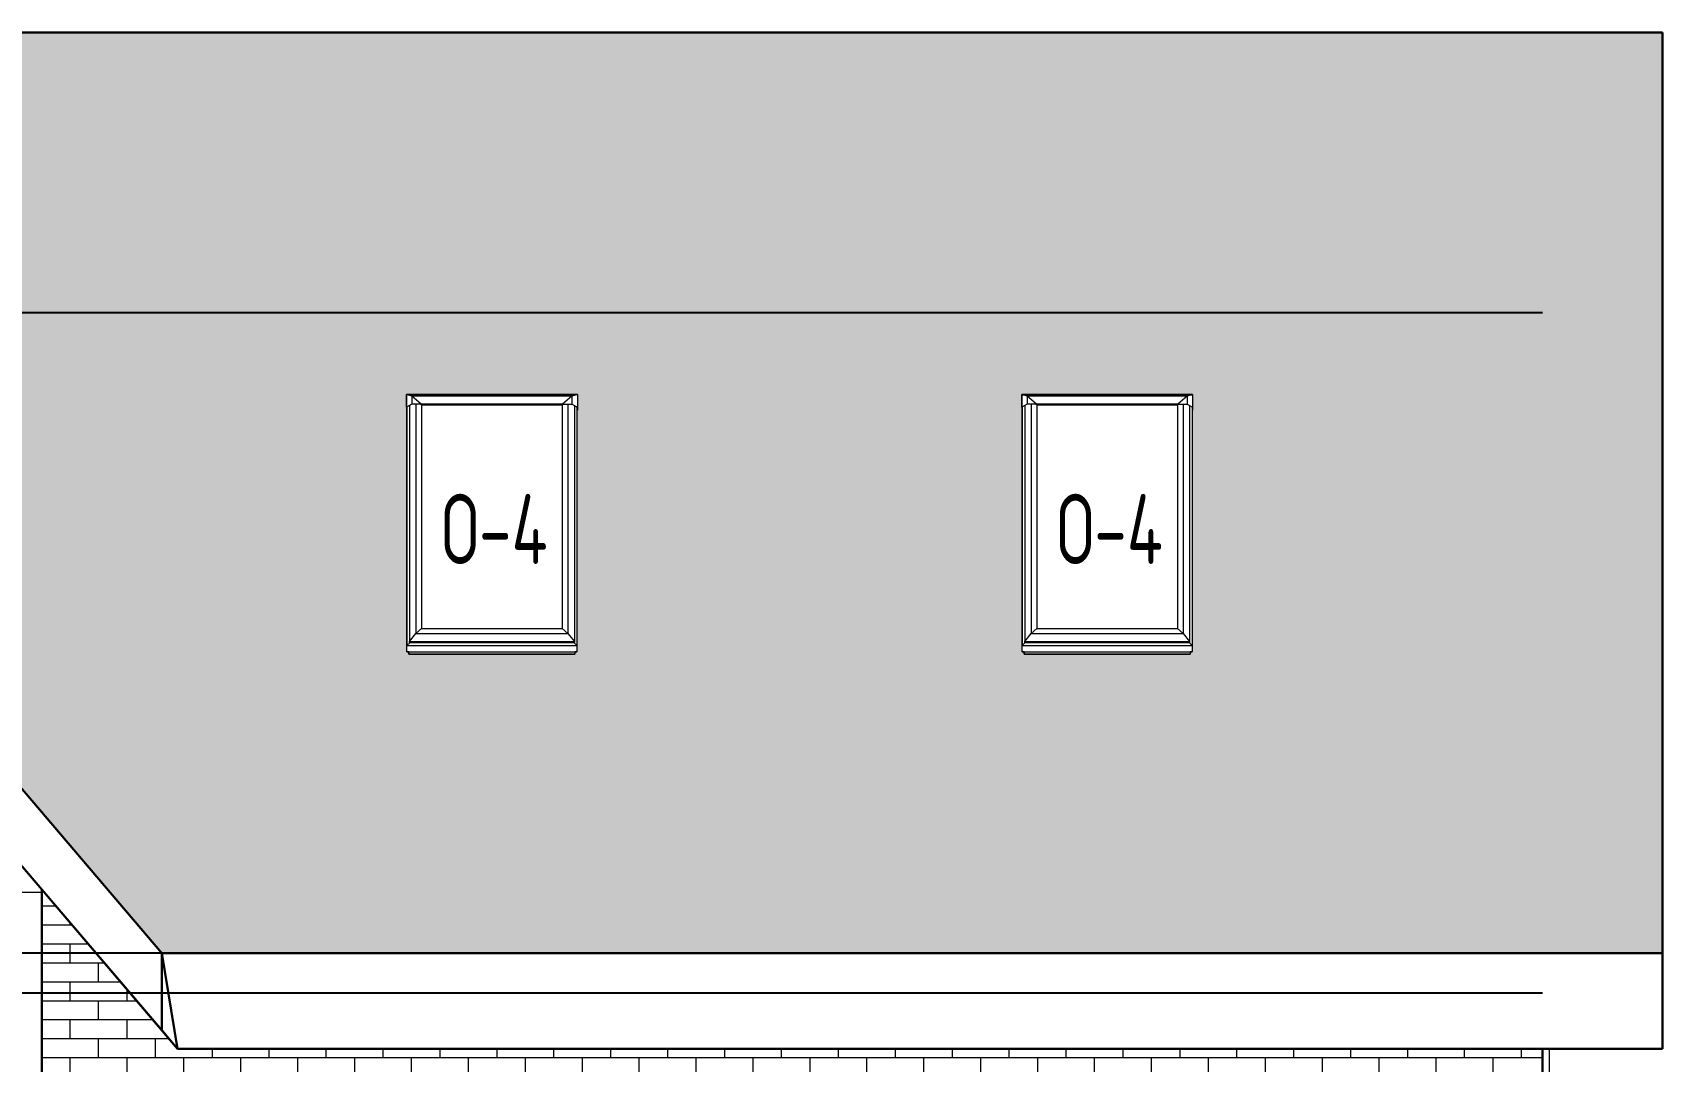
# Model space of a CAD drawing. Header units: millimetres. Extents: x -56498 to 234605, y -296269 to -29969.
# Drawn here: x 175763 to 183909, y -129758 to -124617 of the extents above; entities that cross this region are included whole.
import ezdxf
from ezdxf.enums import TextEntityAlignment as Align

# ---------------------------------------------------------------- set-up
doc = ezdxf.new("R2010")
doc.units = ezdxf.units.MM
doc.header["$LTSCALE"] = 100
for name, color, linetype, lineweight in [('0.3', 7, 'Continuous', 30), ('Примітки 0.09', 200, 'Continuous', 9), ('Тонкі 0.18', 142, 'Continuous', 18), ('Штрихування 0.09', 253, 'Continuous', 9)]:
    doc.layers.add(name, color=color, linetype=linetype, lineweight=lineweight)
doc.layers.add('ViewPorts', color=240, linetype='Continuous', plot=False)
doc.styles.add('SPDS', font='SPDS.shx', dxfattribs={"width": 0.9})

msp = doc.modelspace()

# ---------------------------------------------------------------- hatches: boundary and pattern name
at = {"layer": 'Штрихування 0.09', "ltscale": 0.75}
h = msp.add_hatch(dxfattribs=at)
h.set_pattern_fill('SQSHNGLE', color=256, scale=500, style=0, pattern_type=2)
h.set_pattern_definition([(0, (15, 0), (125, 200), [220, -30]), (0, (15, 15), (125, 200), [220, -30]), (90, (235, 0), (-125, 200), [200, -200]), (90, (265, 0), (-125, 200), [200, -200])])
h.paths.add_polyline_path([(183909.124, -124616.629), (181134.12, -124616.629), (181134.12, -126424.836), (181561.11, -126424.836), (181561.11, -126487.889), (181559.159, -126486.866), (181559.159, -127679.927), (181559.159, -127710.766), (181549.104, -127710.766), (181549.104, -127723.222), (181134.12, -127723.222), (181134.12, -129216.656), (183909.124, -129216.656)])
h.paths.add_polyline_path([(181134.12, -124616.629), (178059.161, -124616.629), (178059.161, -126424.836), (178486.151, -126424.836), (178486.151, -126487.889), (178484.125, -126486.846), (178484.125, -127679.927), (178484.125, -127710.766), (178474.145, -127710.766), (178474.145, -127723.222), (178059.161, -127723.222), (178059.161, -129216.656), (181134.12, -129216.656), (181134.12, -127723.222), (180719.135, -127723.222), (180719.135, -127710.766), (180709.155, -127710.766), (180709.155, -127679.927), (180709.155, -126486.846), (180707.129, -126487.889), (180707.129, -126424.836), (181134.12, -126424.836)])
h.paths.add_polyline_path([(178059.161, -124616.629), (172754.128, -124616.629), (172754.128, -124933.061), (176409.166, -129216.656), (178059.161, -129216.656), (178059.161, -127723.222), (177644.176, -127723.222), (177644.176, -127710.766), (177634.122, -127710.766), (177634.122, -127679.927), (177634.122, -126486.866), (177632.171, -126487.889), (177632.171, -126424.836), (178059.161, -126424.836)])
h = msp.add_hatch(dxfattribs=at)
h.set_pattern_fill('AR-BRSTD', color=256, scale=1.4, style=0)
h.paths.add_polyline_path([(176194.113, -131041.634), (175809.181, -131041.634), (175809.181, -131526.627), (176194.113, -131526.627)], flags=17)
h.paths.add_polyline_path([(176194.113, -131686.603), (175966.531, -131686.603), (176194.113, -131854.172)], flags=17)
h.paths.add_polyline_path([(176194.113, -131566.621), (175899.074, -131566.621), (175899.074, -131646.609), (176194.113, -131646.609)], flags=16)
h.paths.add_polyline_path([(176194.113, -131953.515), (175899.074, -131736.276), (175899.074, -132306.922), (176194.113, -132089.741)], flags=17)
h.paths.add_polyline_path([(176194.113, -132189.07), (175966.531, -132356.595), (176194.113, -132356.595)], flags=17)
h.paths.add_polyline_path([(179741.646, -131686.603), (179494.104, -131686.603), (179494.104, -131868.864)], flags=16)
h.paths.add_polyline_path([(178123.636, -132141.618), (177899.072, -132141.618), (177899.072, -132306.922)], flags=17)
h.paths.add_polyline_path([(178449.602, -132141.618), (178258.575, -132141.618), (177966.529, -132356.595), (178741.647, -132356.595)], flags=17)
h.paths.add_polyline_path([(179449.601, -132141.618), (179258.574, -132141.618), (178966.529, -132356.595), (179741.646, -132356.595)], flags=17)
h.paths.add_polyline_path([(179809.103, -131736.276), (179494.104, -131968.211), (179494.104, -132074.987), (179809.103, -132306.922)], flags=17)
h.paths.add_polyline_path([(183309.139, -129694.333), (176488.103, -129694.333), (176409.166, -129601.814), (175809.181, -128898.649), (175809.181, -128911.636), (175809.181, -129821.593), (175809.181, -129941.65), (175809.181, -131041.634), (176194.113, -131041.634), (176194.113, -129941.65), (177844.071, -129941.65), (179494.104, -129941.65), (179494.104, -131041.634), (180309.066, -131041.634), (180309.066, -129941.65), (181959.091, -129941.65), (181959.091, -131041.634), (183309.139, -131041.634)])
h.paths.add_polyline_path([(183309.139, -131041.634), (181959.091, -131041.634), (181959.091, -132141.618), (180309.066, -132141.618), (180309.066, -131041.634), (179494.104, -131041.634), (179494.104, -131526.627), (179919.106, -131526.627), (179919.106, -131566.621), (179909.126, -131566.621), (179909.126, -132416.598), (179959.126, -132416.598), (179959.126, -132666.595), (175809.181, -132666.595), (175809.181, -133966.634), (176194.113, -133966.634), (176194.113, -133141.618), (177844.146, -133141.618), (179494.104, -133141.618), (179494.104, -133966.634), (180309.141, -133966.634), (180309.141, -133141.618), (181959.173, -133141.618), (181959.173, -133966.634), (183309.139, -133966.634)])
h.paths.add_polyline_path([(183309.139, -133966.634), (181959.173, -133966.634), (181959.173, -134791.651), (180309.141, -134791.651), (180309.141, -133966.634), (179494.104, -133966.634), (179494.104, -134791.576), (179494.104, -134791.651), (176194.113, -134791.651), (176194.113, -133966.634), (175809.181, -133966.634), (175809.181, -135646.592), (183309.139, -135646.592)])
h.paths.add_polyline_path([(179809.103, -131566.621), (179494.104, -131566.621), (179494.104, -131646.609), (179809.103, -131646.609)], flags=16)
h.paths.add_polyline_path([(179741.646, -131686.603), (179494.104, -131686.603), (179494.104, -131868.864)], flags=17)
h.paths.add_polyline_path([(179809.103, -131736.276), (179494.104, -131968.211), (179494.104, -132074.987), (179809.103, -132306.922)], flags=16)
h.paths.add_polyline_path([(179449.601, -132141.618), (179258.574, -132141.618), (178966.529, -132356.595), (179741.646, -132356.595)], flags=17)
h.paths.add_polyline_path([(178899.072, -132141.618), (178899.072, -132306.922), (179123.636, -132141.618)], flags=17)
h.paths.add_polyline_path([(179258.567, -132141.618), (179258.574, -132141.618), (179354.088, -132071.31), (179449.601, -132141.618), (179449.608, -132141.618), (179741.646, -132356.595), (178966.529, -132356.595)], flags=17)
h.paths.add_polyline_path([(179421.545, -132021.637), (179809.103, -131736.276), (179809.103, -132306.922)], flags=17)
h.paths.add_polyline_path([(179494.104, -131868.864), (179494.104, -131686.603), (179741.646, -131686.603)], flags=17)
h.paths.add_polyline_path([(178809.104, -132141.618), (178584.54, -132141.618), (178809.104, -132306.922)], flags=17)

# ---------------------------------------------------------------- linework, layer by layer
for p, q in [((180707.129, -126424.836), (181561.11, -126424.836)), ((181561.11, -126487.889), (181559.159, -126486.846)), ((175809.181, -129821.593), (175809.181, -128911.636)), ((176488.103, -129694.333), (176409.166, -129601.814)), ((183309.139, -129694.333), (176488.103, -129694.333))]:
    msp.add_line(p, q)
at = {"layer": '0.3'}
for p, q in [((172484.128, -124616.629), (176409.166, -129216.656)), ((172484.128, -124616.629), (176409.166, -129216.656)), ((183909.124, -124616.629), (172754.128, -124616.629)), ((183909.124, -124616.629), (172754.128, -124616.629)), ((183909.124, -129216.656), (183909.124, -124616.629)), ((183909.124, -129216.656), (183909.124, -124616.629)), ((176409.166, -129601.814), (172484.128, -125001.786)), ((175809.181, -128898.58), (175809.181, -131526.627)), ((176488.103, -129694.333), (175809.181, -128898.58)), ((176409.166, -129216.656), (183909.124, -129216.656)), ((176409.166, -129216.656), (183909.124, -129216.656)), ((176488.103, -129694.333), (176409.166, -129216.656)), ((176409.166, -129601.814), (176409.166, -129216.656)), ((183909.124, -129216.656), (183909.124, -129694.333)), ((183909.124, -129694.333), (176488.103, -129694.333)), ((183309.139, -136216.577), (183309.139, -129694.333)), ((183309.139, -136216.577), (183309.139, -129694.333))]:
    msp.add_line(p, q, dxfattribs=at)
at = {"layer": 'ViewPorts'}
for p, q in [((183309.139, -126016.592), (161634.184, -126016.592)), ((183309.139, -129216.592), (161634.184, -129216.592)), ((183309.139, -129416.592), (161634.184, -129416.592))]:
    msp.add_line(p, q, dxfattribs=at)
at = {"layer": 'Тонкі 0.18'}
for p, q in [((177632.171, -126487.889), (177632.171, -126424.836)), ((177632.171, -126424.836), (178486.151, -126424.836)), ((177632.171, -126424.836), (177632.171, -126487.889)), ((178486.151, -126424.836), (177632.171, -126424.836)), ((177632.171, -126487.889), (177632.171, -126503.594)), ((177634.122, -127710.766), (177634.122, -126486.846)), ((177634.122, -126486.846), (177634.122, -127679.927)), ((178484.125, -126486.846), (178484.125, -127710.766)), ((178484.125, -126486.846), (178484.125, -127679.927)), ((178486.151, -126424.836), (178486.151, -126487.889)), ((178486.151, -126424.836), (178486.151, -126487.889)), ((178486.151, -126487.889), (178486.151, -126503.594)), ((180707.129, -126487.889), (180707.129, -126424.836)), ((180707.129, -126424.836), (180707.129, -126487.889)), ((181561.11, -126424.836), (180707.129, -126424.836)), ((180707.129, -126487.889), (180707.129, -126503.594)), ((180709.155, -127710.766), (180709.155, -126486.846)), ((180709.155, -126486.846), (180709.155, -127679.927)), ((181559.159, -126486.846), (181559.159, -127710.766)), ((181559.159, -126486.846), (181559.159, -127679.927)), ((181561.11, -126424.836), (181561.11, -126487.889)), ((181561.11, -126424.836), (181561.11, -126487.889)), ((181561.11, -126487.889), (181561.11, -126503.594)), ((177634.122, -127710.766), (177634.122, -127679.927)), ((177634.122, -127679.927), (178484.125, -127679.927)), ((177644.176, -127710.766), (177634.122, -127710.766)), ((177634.122, -127710.766), (178484.125, -127710.766)), ((177644.176, -127723.222), (177644.176, -127710.766)), ((177644.176, -127710.766), (177644.176, -127723.222)), ((178474.145, -127723.222), (177644.176, -127723.222)), ((177644.176, -127723.222), (178474.145, -127723.222)), ((178484.125, -127710.766), (178474.145, -127710.766)), ((178474.145, -127710.766), (178474.145, -127723.222)), ((178474.145, -127710.766), (178474.145, -127723.222)), ((178484.125, -127679.927), (178484.125, -127710.766)), ((180709.155, -127710.766), (180709.155, -127679.927)), ((180709.155, -127679.927), (181559.159, -127679.927)), ((180719.135, -127710.766), (180709.155, -127710.766)), ((180709.155, -127710.766), (181559.159, -127710.766)), ((180719.135, -127723.222), (180719.135, -127710.766)), ((180719.135, -127710.766), (180719.135, -127723.222)), ((181549.104, -127723.222), (180719.135, -127723.222)), ((180719.135, -127723.222), (181549.104, -127723.222)), ((181559.159, -127710.766), (181549.104, -127710.766)), ((181549.104, -127710.766), (181549.104, -127723.222)), ((181549.104, -127710.766), (181549.104, -127723.222)), ((181559.159, -127679.927), (181559.159, -127710.766)), ((175689.124, -128911.636), (175809.181, -128911.636)), ((175809.181, -128911.636), (175809.181, -128898.58))]:
    msp.add_line(p, q, dxfattribs=at)
at = {"layer": 'Штрихування 0.09'}
for p, q in [((177659.108, -126433.713), (177632.171, -126424.836)), ((177659.108, -126473.76), (177632.171, -126487.889)), ((177634.122, -126486.846), (177632.171, -126487.889)), ((177647.178, -126480.04), (177647.178, -127658.774)), ((177659.108, -126433.713), (177659.108, -126473.76)), ((177706.156, -126473.76), (177659.108, -126433.713)), ((178459.138, -126433.713), (177659.108, -126433.713)), ((177706.156, -126473.76), (177659.108, -126473.76)), ((177679.593, -126473.76), (177679.593, -127619.231)), ((177706.156, -126477.421), (177706.156, -126473.76)), ((178412.166, -126473.76), (177706.156, -126473.76)), ((178412.166, -126477.421), (177706.156, -126477.421)), ((177707.732, -126477.421), (177707.732, -127595.264)), ((178410.59, -126478.322), (177707.732, -126478.322)), ((178410.59, -126477.421), (178410.59, -127595.264)), ((178459.138, -126433.713), (178412.166, -126473.76)), ((178412.166, -126477.421), (178412.166, -126473.76)), ((178412.166, -126473.76), (178459.138, -126473.76)), ((178438.728, -126473.76), (178438.728, -127619.231)), ((178486.151, -126424.836), (178459.138, -126433.713)), ((178459.138, -126433.713), (178459.138, -126473.76)), ((178459.138, -126473.76), (178486.151, -126487.889)), ((178471.144, -126480.04), (178471.144, -127658.774)), ((178486.151, -126487.889), (178484.125, -126486.846)), ((180734.142, -126433.713), (180707.129, -126424.836)), ((180734.142, -126473.76), (180707.129, -126487.889)), ((180709.155, -126486.846), (180707.129, -126487.889)), ((180722.137, -126480.04), (180722.137, -127658.774)), ((180734.142, -126433.713), (180734.142, -126473.76)), ((180781.115, -126473.76), (180734.142, -126433.713)), ((181534.172, -126433.713), (180734.142, -126433.713)), ((180781.115, -126473.76), (180734.142, -126473.76)), ((180754.552, -126473.76), (180754.552, -127619.231)), ((180781.115, -126477.421), (180781.115, -126473.76)), ((181487.125, -126473.76), (180781.115, -126473.76)), ((181487.125, -126477.421), (180781.115, -126477.421)), ((180782.69, -126477.421), (180782.69, -127595.264)), ((181485.549, -126478.322), (180782.69, -126478.322)), ((181485.549, -126477.421), (181485.549, -127595.264)), ((181534.172, -126433.713), (181487.125, -126473.76)), ((181487.125, -126477.421), (181487.125, -126473.76)), ((181487.125, -126473.76), (181534.172, -126473.76)), ((181513.687, -126473.76), (181513.687, -127619.231)), ((181561.11, -126424.836), (181534.172, -126433.713)), ((181534.172, -126433.713), (181534.172, -126473.76)), ((181534.172, -126473.76), (181561.11, -126487.889)), ((181546.102, -126480.04), (181546.102, -127658.774)), ((177647.178, -127658.774), (177679.593, -127619.231)), ((177679.593, -127619.231), (177707.732, -127595.264)), ((177679.593, -127619.231), (178438.728, -127619.231)), ((177707.732, -127595.264), (178410.59, -127595.264)), ((178410.59, -127595.264), (178438.728, -127619.231)), ((178438.728, -127619.231), (178471.144, -127658.774)), ((180722.137, -127658.774), (180754.552, -127619.231)), ((180754.552, -127619.231), (180782.69, -127595.264)), ((180754.552, -127619.231), (181513.687, -127619.231)), ((180782.69, -127595.264), (181485.549, -127595.264)), ((181485.549, -127595.264), (181513.687, -127619.231)), ((181513.687, -127619.231), (181546.102, -127658.774)), ((177634.122, -127679.927), (177650.029, -127665.325)), ((177647.178, -127658.774), (178471.144, -127658.774)), ((177647.178, -127665.325), (177647.178, -127658.774)), ((177647.178, -127665.325), (178471.144, -127665.325)), ((178468.292, -127665.325), (178484.125, -127679.927)), ((178471.144, -127658.774), (178471.144, -127665.325)), ((180709.155, -127679.927), (180724.988, -127665.325)), ((180722.137, -127658.774), (181546.102, -127658.774)), ((180722.137, -127665.325), (180722.137, -127658.774)), ((180722.137, -127665.325), (181546.102, -127665.325)), ((181543.251, -127665.325), (181559.159, -127679.927)), ((181546.102, -127658.774), (181546.102, -127665.325)), ((183344.105, -129821.593), (183344.105, -129694.333))]:
    msp.add_line(p, q, dxfattribs=at)

# ---------------------------------------------------------------- texts
at = {"layer": 'Примітки 0.09', "style": 'SPDS', "width": 0.85}
for p in [(178072.196, -127272.684), (181147.155, -127272.684)]:
    msp.add_text('О-4', height=350, dxfattribs=at).set_placement(p, align=Align.CENTER)

doc.saveas('drawing.dxf')
